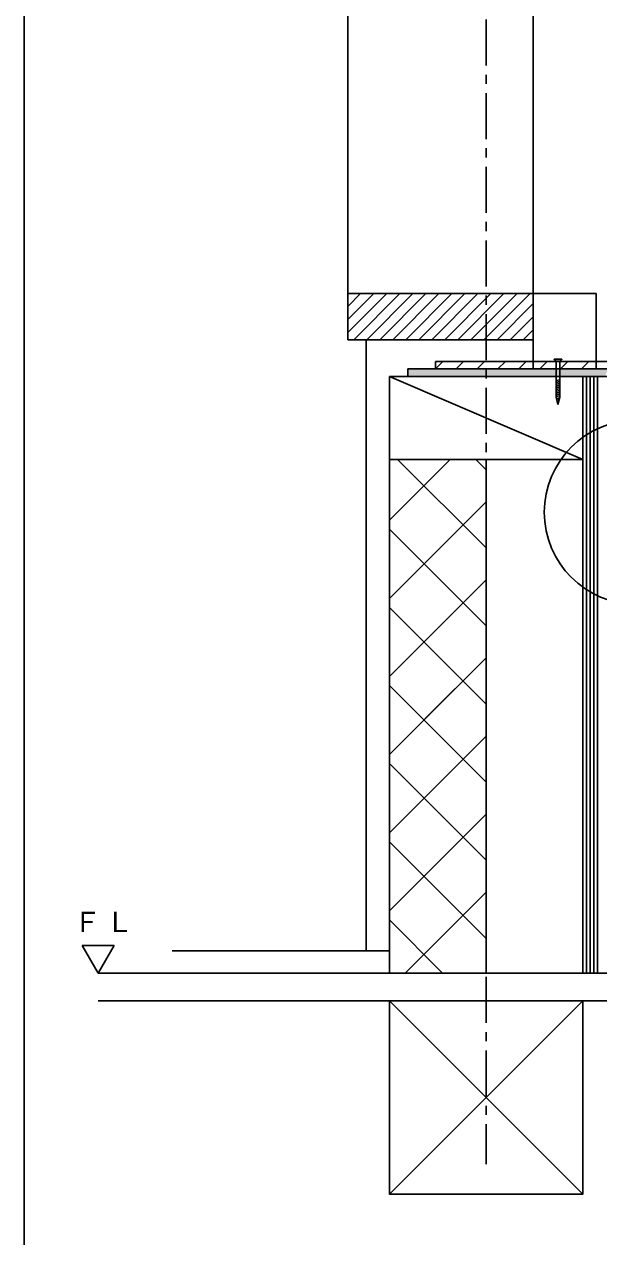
# Model space of a CAD drawing. Units: millimetres, scale not verified, with parts at other scales. Extents: x -455 to 445, y -1143 to 635.
# Drawn here: x -455 to -143, y -365 to 293 of the extents above; entities that cross this region are included whole.
import ezdxf

# ---------------------------------------------------------------- set-up
doc = ezdxf.new("R2010")
doc.units = ezdxf.units.MM
doc.header["$LTSCALE"] = 5
doc.linetypes.add('CHAIN1', pattern=[8, 5, -1, 1, -1])
for name, color, linetype in [('0-0_境界寸法', 7, 'Continuous'), ('A-0', 4, 'Continuous'), ('F-0', 2, 'Continuous')]:
    doc.layers.add(name, color=color, linetype=linetype)
doc.styles.add('ＭＳ ゴシック', font='')
doc.styles.get('ＭＳ ゴシック').set_extended_font_data('MS Gothic')

msp = doc.modelspace()

# ---------------------------------------------------------------- linework, layer by layer
at = {"layer": '0-0_境界寸法'}
for p, q in [((-414.661, -222.034), (-423.321, -207.035)), ((-423.321, -207.035), (-406.001, -207.035)), ((-414.661, -222.034), (-406.001, -207.035))]:
    msp.add_line(p, q, dxfattribs=at)
at = {"layer": 'A-0', "linetype": 'CHAIN1'}
msp.add_line((-204.184, 455.904), (-204.184, -325.771), dxfattribs=at)
at = {"layer": 'A-0'}
for p, q in [((-279.184, 386.998), (-279.184, 146.965)), ((-178.685, 386.998), (-178.685, 146.966)), ((-258.113, 146.965), (-279.184, 125.894)), ((-265.184, 146.965), (-279.184, 132.965)), ((-272.254, 146.965), (-279.184, 140.036)), ((-251.041, 146.965), (-276.041, 121.965)), ((-243.97, 146.965), (-268.97, 121.965)), ((-236.899, 146.965), (-261.899, 121.965)), ((-229.828, 146.965), (-254.828, 121.965)), ((-222.757, 146.965), (-247.757, 121.965)), ((-215.686, 146.965), (-240.686, 121.965)), ((-208.615, 146.965), (-233.615, 121.965)), ((-201.544, 146.965), (-226.544, 121.965)), ((-194.473, 146.965), (-219.473, 121.965)), ((-187.402, 146.965), (-212.402, 121.965)), ((-180.331, 146.965), (-205.331, 121.965)), ((-178.682, 141.543), (-198.259, 121.965)), ((-178.682, 134.472), (-191.188, 121.965)), ((-178.682, 127.401), (-184.118, 121.965)), ((-231.684, 106.166), (-227.684, 110.165)), ((-220.37, 106.166), (-216.37, 110.165)), ((-209.057, 106.166), (-205.057, 110.165)), ((-197.743, 106.166), (-193.743, 110.165)), ((-186.429, 106.166), (-182.429, 110.165)), ((-175.116, 106.166), (-171.115, 110.165)), ((-167.233, 111.34), (-167.233, 111.191)), ((-167.233, 111.34), (-163.133, 111.34)), ((-166.208, 110.165), (-167.233, 111.191)), ((-166.208, 110.165), (-166.208, 90.666)), ((-164.158, 110.165), (-163.133, 111.191)), ((-164.158, 110.165), (-164.158, 90.666)), ((-163.802, 106.166), (-159.802, 110.165)), ((-152.488, 106.166), (-148.488, 110.165)), ((-256.684, 101.965), (-151.684, 56.966)), ((-164.158, 100.166), (-166.208, 99.757)), ((-164.158, 99.196), (-166.208, 98.787)), ((-149.684, 101.965), (-149.684, -222.034)), ((-147.684, 101.965), (-147.684, -222.034)), ((-145.684, 101.965), (-145.684, -222.034)), ((-143.684, 101.965), (-143.684, -222.034)), ((-164.158, 98.227), (-166.208, 97.818)), ((-164.158, 97.257), (-166.208, 96.848)), ((-164.158, 96.288), (-166.208, 95.879)), ((-164.158, 95.318), (-166.208, 94.909)), ((-164.158, 94.349), (-166.208, 93.94)), ((-164.158, 93.38), (-166.208, 92.97)), ((-164.158, 92.41), (-166.208, 92.001)), ((-164.158, 91.441), (-166.208, 91.031)), ((-165.183, 86.84), (-166.208, 90.666)), ((-164.213, 90.46), (-166.054, 90.093)), ((-164.488, 89.436), (-165.808, 89.173)), ((-164.762, 88.412), (-165.561, 88.252)), ((-165.183, 86.84), (-164.158, 90.666)), ((-256.684, 56.966), (-204.184, 56.966)), ((-256.684, -84.035), (-256.684, 56.966)), ((-223.632, 56.966), (-256.684, 23.914)), ((-223.632, 56.966), (-256.684, 23.914)), ((-256.684, 56.966), (-256.684, -222.034)), ((-204.184, 8.903), (-252.247, 56.966)), ((-204.184, 51.329), (-209.82, 56.966)), ((-204.184, 56.966), (-204.184, -222.034)), ((-204.184, 33.987), (-256.684, -18.513)), ((-204.184, 33.987), (-256.684, -18.513)), ((-204.184, -33.523), (-256.684, 18.977)), ((-204.184, -8.439), (-256.684, -60.939)), ((-204.184, -8.439), (-256.684, -60.939)), ((-204.184, -75.95), (-256.684, -23.45)), ((-204.184, -50.865), (-256.684, -103.365)), ((-204.184, -50.865), (-237.353, -84.035)), ((-204.184, -118.376), (-256.684, -65.876)), ((-204.184, -93.292), (-256.684, -145.792)), ((-204.184, -160.802), (-256.684, -108.302)), ((-204.184, -135.718), (-256.684, -188.218)), ((-204.184, -203.229), (-256.684, -150.729)), ((-204.184, -178.145), (-248.074, -222.034)), ((-227.805, -222.034), (-256.684, -193.155)), ((-256.684, -237.034), (-151.684, -342.034)), ((-151.684, -237.034), (-256.684, -342.034))]:
    msp.add_line(p, q, dxfattribs=at)
at = {"layer": 'A-0', "color": 7}
for p, q in [((-279.184, 146.965), (-279.184, 121.965)), ((-178.685, 146.965), (-279.184, 146.965)), ((-144.48, 146.965), (-193.684, 146.965)), ((-176.184, 146.966), (-178.685, 146.966)), ((-178.682, 106.166), (-178.682, 146.965)), ((-144.48, 146.965), (-144.48, 106.166)), ((-178.685, 121.965), (-279.184, 121.965)), ((-269.184, 121.965), (-269.184, -210.035)), ((-256.684, -210.035), (-374.526, -210.035))]:
    msp.add_line(p, q, dxfattribs=at)
at = {"layer": 'A-0', "color": 3}
for p, q in [((-246.684, 106.166), (-246.684, 101.965)), ((-137.977, 106.166), (-246.684, 106.166)), ((-256.684, 101.965), (-256.684, 56.966)), ((-138.703, 101.965), (-256.684, 101.965)), ((-151.684, 56.966), (-151.684, 101.965)), ((-256.684, 56.966), (-151.684, 56.966)), ((-151.684, 56.966), (-151.684, -222.034)), ((-414.661, -222.034), (373.014, -222.034)), ((-414.661, -237.034), (373.014, -237.034))]:
    msp.add_line(p, q, dxfattribs=at)
at = {"layer": 'A-0', "color": 2}
msp.add_line((-231.684, 110.165), (-231.684, 106.166), dxfattribs=at)
at = {"layer": 'A-0'}
for points in [[(-246.684, 106.166), (-246.684, 101.965), (-138.703, 101.965)], [(-123.984, 98.086), (-137.977, 106.166), (-246.684, 106.166)], [(-163.133, 111.34), (-163.133, 111.191), (-167.233, 111.191)]]:
    msp.add_lwpolyline(points, dxfattribs=at)
at = {"layer": 'A-0', "color": 2}
msp.add_lwpolyline([(-231.684, 110.165), (-136.906, 110.165), (-119.984, 100.396), (-119.984, -138.259)], dxfattribs=at)
at = {"layer": 'A-0', "color": 3}
msp.add_lwpolyline([(-256.684, -237.034), (-151.684, -237.034), (-151.684, -342.034), (-256.684, -342.034)], close=True, dxfattribs=at)
at = {"layer": 'A-0', "color": 7}
msp.add_circle((-122.622, 28.258), 50, dxfattribs=at)
msp.add_solid([(-246.684, 106.166), (-246.684, 101.965), (-137.977, 106.166), (-139.684, 101.965)], dxfattribs=at)
at = {"layer": 'F-0'}
msp.add_lwpolyline([(-454.787, -649.821), (-454.787, 635.178), (445.213, 635.178), (445.213, -649.821)], close=True, dxfattribs=at)

# ---------------------------------------------------------------- texts
at = {"layer": '0-0_境界寸法', "insert": (-428.199, -199.799), "char_height": 11, "attachment_point": 7, "style": 'ＭＳ ゴシック'}
msp.add_mtext('\\T1.17;ＦＬ', dxfattribs=at)

doc.saveas('drawing.dxf')
